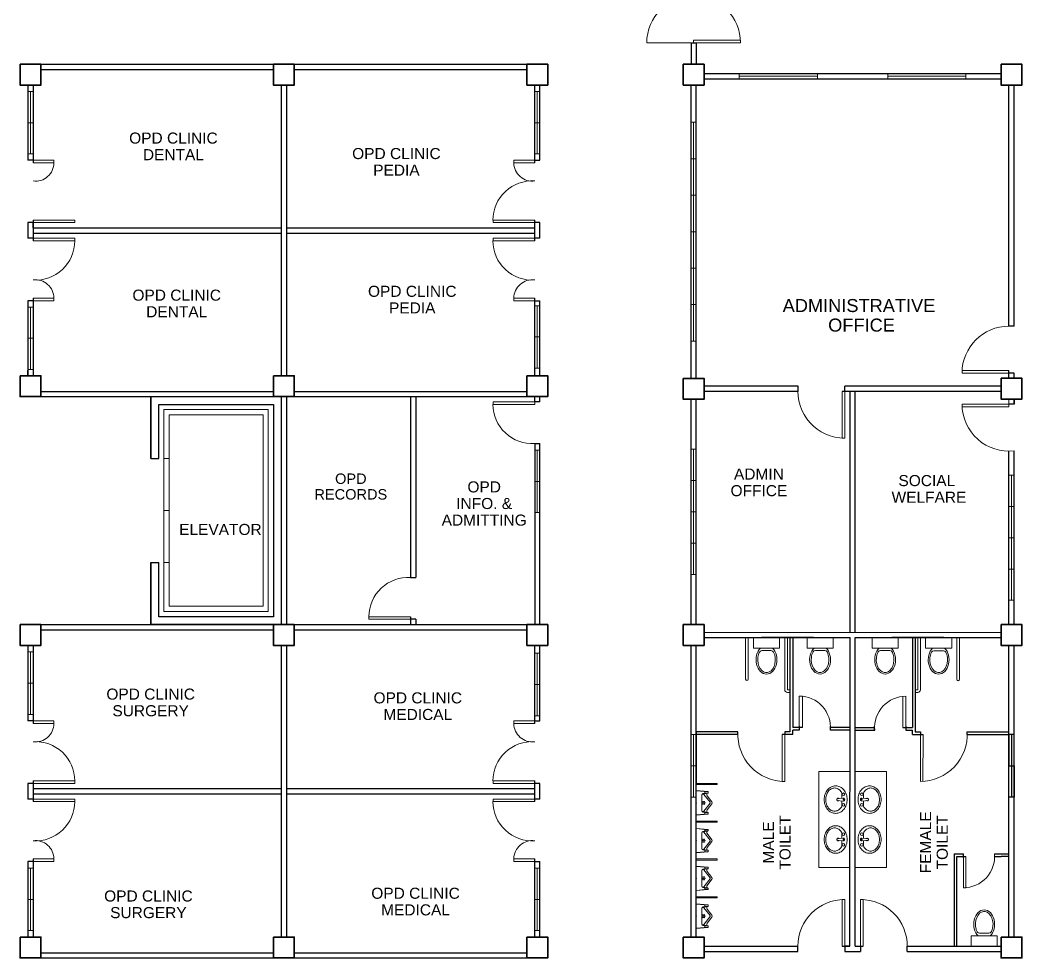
# Model space of a CAD drawing. Header units: millimetres. Extents: x -116 to 421, y 1 to 342.
# Drawn here: x 137.75 to 156.97, y 124.5 to 142.51 of the extents above; entities that cross this region are included whole.
import ezdxf

# ---------------------------------------------------------------- set-up
doc = ezdxf.new("R2010")
doc.units = ezdxf.units.MM
doc.header["$MEASUREMENT"] = 0
doc.layers.add('label', color=7, linetype='Continuous')
doc.styles.add('SWISSLT175', font='swissl.ttf', dxfattribs={"height": 0.175})

msp = doc.modelspace()

# ---------------------------------------------------------------- linework, layer by layer
at = {"color": 8, "lineweight": 13}
for p, q in [((150.674, 142.117), (151.574, 142.117)), ((150.674, 142.067), (150.674, 142.117)), ((151.574, 142.117), (151.574, 142.067)), ((150.674, 142.067), (149.774, 142.067)), ((151.574, 142.067), (150.674, 142.067)), ((155.824, 135.729), (155.824, 135.779)), ((155.824, 135.779), (156.724, 135.779)), ((156.724, 135.729), (155.824, 135.729)), ((153.525, 134.478), (153.525, 135.378)), ((153.575, 135.378), (153.575, 134.478)), ((156.724, 135.079), (156.724, 135.229)), ((156.724, 135.129), (155.824, 135.129)), ((155.824, 135.129), (155.824, 135.079)), ((155.824, 135.079), (156.724, 135.079)), ((156.724, 135.129), (156.724, 135.079)), ((153.575, 134.478), (153.525, 134.478)), ((152.7, 128.928), (152.7, 129.528)), ((152.76, 129.528), (152.76, 128.928)), ((154.688, 129.527), (154.687, 128.927)), ((154.747, 128.927), (154.748, 129.527)), ((152.372, 127.892), (152.372, 128.792)), ((152.422, 128.792), (152.422, 127.892)), ((152.422, 127.892), (152.372, 127.892)), ((155.849, 126.45), (155.849, 125.85)), ((155.899, 125.85), (155.899, 126.45)), ((155.849, 125.85), (155.899, 125.85)), ((153.574, 125.626), (153.524, 125.626)), ((153.524, 125.626), (153.524, 124.726)), ((153.574, 124.726), (153.574, 125.626)), ((153.924, 125.626), (153.874, 125.626)), ((153.874, 125.626), (153.874, 124.726)), ((153.924, 124.726), (153.924, 125.626))]:
    msp.add_line(p, q, dxfattribs=at)
at = {"color": 8, "lineweight": 25}
for p, q in [((150.624, 142.067), (150.624, 141.655)), ((150.624, 142.067), (150.724, 142.067)), ((150.724, 142.067), (150.724, 141.655)), ((138.149, 141.655), (142.611, 141.655)), ((138.149, 141.555), (142.611, 141.555)), ((143.011, 141.655), (147.474, 141.655)), ((143.011, 141.555), (147.474, 141.555)), ((150.874, 141.478), (156.574, 141.478)), ((150.874, 141.378), (156.574, 141.378)), ((153.724, 141.478), (156.574, 141.478)), ((137.899, 141.255), (137.899, 139.816)), ((137.999, 141.255), (137.999, 139.766)), ((142.761, 141.255), (142.761, 135.678)), ((142.861, 141.255), (142.861, 135.678)), ((147.624, 139.766), (147.624, 141.255)), ((147.724, 139.816), (147.724, 141.255)), ((150.624, 135.628), (150.624, 141.255)), ((150.724, 135.628), (150.724, 141.255)), ((156.724, 136.629), (156.724, 141.255)), ((156.824, 136.629), (156.824, 141.255)), ((137.999, 139.816), (137.899, 139.816)), ((147.624, 139.816), (147.724, 139.816)), ((137.899, 138.616), (137.899, 138.316)), ((137.999, 138.616), (137.899, 138.616)), ((137.999, 138.666), (137.999, 138.266)), ((137.999, 138.516), (137.999, 138.616)), ((147.624, 138.266), (147.624, 138.666)), ((147.724, 138.616), (147.624, 138.616)), ((147.724, 138.316), (147.724, 138.616)), ((137.999, 138.516), (142.761, 138.516)), ((142.861, 138.516), (147.624, 138.516)), ((137.999, 138.316), (137.899, 138.316)), ((137.999, 138.416), (142.761, 138.416)), ((137.999, 138.416), (137.999, 138.316)), ((142.861, 138.416), (147.624, 138.416)), ((147.724, 138.316), (147.624, 138.316)), ((137.899, 137.116), (137.899, 135.678)), ((137.999, 137.116), (137.899, 137.116)), ((137.999, 137.166), (137.999, 135.678)), ((147.624, 135.678), (147.624, 137.166)), ((147.624, 137.116), (147.724, 137.116)), ((147.724, 135.678), (147.724, 137.116)), ((156.824, 136.629), (156.724, 136.629)), ((137.899, 135.678), (137.899, 135.778)), ((156.724, 135.629), (156.724, 135.779)), ((156.824, 135.729), (156.724, 135.729)), ((156.824, 135.629), (156.824, 135.729)), ((138.149, 135.378), (142.611, 135.378)), ((143.011, 135.378), (147.474, 135.378)), ((152.68, 135.478), (150.874, 135.478)), ((152.675, 135.378), (150.874, 135.378)), ((152.675, 135.478), (152.675, 135.378)), ((156.574, 135.378), (153.525, 135.378)), ((156.574, 135.478), (153.575, 135.478)), ((153.575, 135.378), (153.575, 135.478)), ((153.675, 135.378), (153.575, 135.378)), ((153.675, 130.752), (153.675, 135.378)), ((153.775, 130.752), (153.775, 135.378)), ((138.149, 135.278), (147.474, 135.278)), ((140.261, 135.278), (140.261, 134.09)), ((142.761, 135.278), (142.761, 130.903)), ((142.861, 135.278), (142.861, 130.903)), ((143.011, 135.278), (147.474, 135.278)), ((145.242, 135.278), (145.242, 131.803)), ((145.342, 135.278), (145.342, 131.803)), ((147.624, 135.178), (147.624, 135.278)), ((147.724, 135.178), (147.624, 135.178)), ((147.724, 135.178), (147.724, 135.278)), ((150.624, 130.903), (150.624, 135.228)), ((150.724, 130.903), (150.724, 135.228)), ((156.824, 135.129), (156.824, 135.229)), ((156.824, 135.229), (156.824, 135.129)), ((156.824, 135.129), (156.724, 135.129)), ((147.624, 134.378), (147.624, 130.903)), ((147.624, 134.378), (147.724, 134.378)), ((147.724, 130.903), (147.724, 134.378)), ((156.724, 130.902), (156.724, 134.229)), ((156.824, 130.902), (156.824, 134.234)), ((140.261, 134.09), (140.411, 134.09)), ((140.261, 132.09), (140.261, 130.903)), ((140.261, 132.09), (140.411, 132.09)), ((145.242, 131.803), (145.342, 131.803)), ((145.242, 131.053), (145.242, 130.903)), ((145.342, 131.003), (145.242, 131.003)), ((145.342, 131.003), (145.342, 130.903)), ((138.149, 130.903), (147.474, 130.903)), ((138.149, 130.803), (142.611, 130.803)), ((143.011, 130.803), (147.474, 130.803)), ((150.874, 130.753), (156.574, 130.752)), ((150.874, 130.653), (153.675, 130.652)), ((152.522, 130.642), (152.522, 128.928)), ((152.522, 130.642), (152.522, 128.842)), ((152.575, 130.653), (152.575, 128.928)), ((153.674, 124.726), (153.675, 130.652)), ((153.774, 124.726), (153.775, 130.652)), ((153.775, 130.652), (156.574, 130.652)), ((155.474, 130.652), (154.474, 130.652)), ((154.873, 130.652), (154.872, 128.927)), ((154.925, 130.642), (154.925, 128.927)), ((154.925, 130.642), (154.925, 128.842)), ((137.899, 130.503), (137.899, 129.053)), ((137.999, 130.503), (137.999, 129.003)), ((142.761, 130.503), (142.761, 124.903)), ((142.861, 130.503), (142.861, 124.903)), ((147.624, 129.003), (147.624, 130.503)), ((147.724, 129.053), (147.724, 130.503)), ((150.624, 124.903), (150.624, 130.503)), ((150.724, 129.003), (150.724, 130.503)), ((156.724, 124.903), (156.724, 130.502)), ((156.824, 124.903), (156.824, 130.502)), ((137.999, 129.053), (137.899, 129.053)), ((147.624, 129.053), (147.724, 129.053)), ((150.724, 124.903), (150.724, 129.003)), ((151.524, 128.842), (150.724, 128.842)), ((151.522, 128.792), (151.522, 128.842)), ((152.522, 128.842), (152.422, 128.842)), ((152.522, 128.842), (152.422, 128.842)), ((152.422, 128.842), (152.422, 128.792)), ((152.522, 128.928), (152.522, 128.876)), ((152.7, 128.928), (152.575, 128.928)), ((152.7, 128.876), (152.575, 128.876)), ((152.575, 128.792), (152.575, 128.876)), ((152.76, 128.928), (152.6, 128.928)), ((152.7, 128.953), (152.7, 128.876)), ((153.675, 128.876), (153.297, 128.876)), ((153.3, 128.876), (153.3, 128.953)), ((153.675, 128.928), (153.3, 128.928)), ((153.772, 128.928), (154.147, 128.928)), ((153.772, 128.876), (154.149, 128.876)), ((154.147, 128.876), (154.147, 128.953)), ((154.687, 128.927), (154.847, 128.927)), ((154.747, 128.952), (154.747, 128.876)), ((154.747, 128.927), (154.872, 128.927)), ((154.747, 128.876), (154.872, 128.876)), ((154.872, 128.792), (154.872, 128.876)), ((154.925, 128.927), (154.925, 128.876)), ((154.925, 128.842), (155.025, 128.842)), ((154.925, 128.842), (155.025, 128.842)), ((155.025, 128.842), (155.025, 128.792)), ((155.923, 128.841), (156.723, 128.841)), ((155.925, 128.791), (155.925, 128.841)), ((151.522, 128.792), (150.724, 128.792)), ((152.575, 128.792), (152.372, 128.792)), ((154.872, 128.792), (155.075, 128.792)), ((155.925, 128.791), (156.723, 128.791)), ((137.899, 127.853), (137.899, 127.553)), ((137.999, 127.853), (137.899, 127.853)), ((137.999, 127.903), (137.999, 127.503)), ((147.624, 127.503), (147.624, 127.903)), ((147.724, 127.853), (147.624, 127.853)), ((147.724, 127.553), (147.724, 127.853)), ((137.999, 127.753), (142.761, 127.753)), ((142.861, 127.753), (147.624, 127.753)), ((137.999, 127.553), (137.899, 127.553)), ((137.999, 127.653), (142.761, 127.653)), ((142.861, 127.653), (147.624, 127.653)), ((147.724, 127.553), (147.624, 127.553)), ((137.899, 126.353), (137.899, 124.903)), ((137.999, 126.353), (137.899, 126.353)), ((137.999, 126.403), (137.999, 124.903)), ((147.624, 124.903), (147.624, 126.403)), ((147.624, 126.353), (147.724, 126.353)), ((147.724, 124.903), (147.724, 126.353)), ((155.674, 126.5), (155.749, 126.5)), ((155.674, 126.5), (155.674, 124.726)), ((155.724, 124.725), (155.724, 126.45)), ((155.724, 126.45), (155.899, 126.45)), ((155.749, 126.5), (155.849, 126.5)), ((155.849, 126.425), (155.849, 126.5)), ((156.447, 126.5), (156.574, 126.5)), ((156.449, 126.45), (156.574, 126.45)), ((156.574, 126.5), (156.724, 126.5)), ((156.724, 126.45), (156.574, 126.45)), ((138.149, 124.603), (142.611, 124.603)), ((143.011, 124.603), (147.474, 124.603)), ((150.874, 124.726), (152.674, 124.726)), ((150.874, 124.626), (152.674, 124.626)), ((152.674, 124.626), (152.674, 124.726)), ((153.674, 124.726), (153.574, 124.726)), ((153.574, 124.726), (153.574, 124.626)), ((153.574, 124.626), (153.874, 124.626)), ((153.774, 124.726), (153.874, 124.726)), ((153.874, 124.726), (153.874, 124.626)), ((154.774, 124.726), (156.574, 124.726)), ((154.774, 124.626), (154.774, 124.726)), ((154.774, 124.626), (156.574, 124.626)), ((138.149, 124.503), (142.611, 124.503)), ((143.011, 124.503), (147.474, 124.503))]:
    msp.add_line(p, q, dxfattribs=at)
at = {"color": 8, "lineweight": 9}
for p, q in [((152.299, 141.478), (151.549, 141.478)), ((151.549, 141.478), (151.549, 141.378)), ((151.549, 141.428), (153.049, 141.428)), ((151.549, 141.378), (153.049, 141.378)), ((153.049, 141.378), (153.049, 141.478)), ((154.399, 141.378), (154.399, 141.478)), ((154.399, 141.428), (155.899, 141.428)), ((155.899, 141.378), (154.399, 141.378)), ((155.149, 141.478), (155.899, 141.478)), ((155.899, 141.478), (155.899, 141.378)), ((150.624, 139.842), (150.624, 140.542)), ((150.624, 140.542), (150.724, 140.542)), ((150.674, 140.542), (150.674, 139.142)), ((150.724, 140.542), (150.724, 139.142)), ((150.624, 139.842), (150.724, 139.842)), ((150.624, 138.442), (150.624, 139.142)), ((150.624, 139.142), (150.724, 139.142)), ((150.724, 139.142), (150.624, 139.142)), ((150.674, 139.142), (150.674, 137.742)), ((150.724, 139.142), (150.724, 137.742)), ((150.624, 138.442), (150.724, 138.442)), ((150.724, 137.742), (150.624, 137.742)), ((150.624, 137.042), (150.624, 137.742)), ((150.624, 137.742), (150.724, 137.742)), ((150.724, 137.742), (150.624, 137.742)), ((150.674, 137.742), (150.674, 136.342)), ((150.724, 137.742), (150.724, 136.342)), ((150.624, 137.042), (150.724, 137.042)), ((150.724, 136.342), (150.624, 136.342)), ((150.624, 134.266), (150.724, 134.266)), ((150.674, 134.266), (150.674, 131.866)), ((140.511, 134.09), (140.611, 134.09)), ((140.511, 134.09), (140.511, 132.09)), ((140.611, 134.09), (140.611, 132.09)), ((150.624, 133.666), (150.724, 133.666)), ((156.724, 133.768), (156.824, 133.768)), ((156.774, 133.768), (156.774, 131.368)), ((140.611, 133.09), (140.511, 133.09)), ((150.624, 133.066), (150.724, 133.066)), ((156.724, 133.168), (156.824, 133.168)), ((150.624, 132.466), (150.724, 132.466)), ((156.724, 132.568), (156.824, 132.568)), ((140.511, 132.09), (140.611, 132.09)), ((156.724, 131.968), (156.824, 131.968)), ((150.624, 131.866), (150.724, 131.866)), ((156.724, 131.368), (156.824, 131.368)), ((151.672, 130.651), (151.672, 129.951)), ((151.722, 129.851), (151.722, 130.651)), ((151.822, 130.651), (152.322, 130.651)), ((151.822, 130.451), (151.822, 130.651)), ((152.322, 130.651), (152.322, 130.451)), ((152.422, 129.651), (152.422, 130.651)), ((152.472, 130.651), (152.472, 129.951)), ((152.85, 130.652), (153.35, 130.652)), ((152.85, 130.452), (152.85, 130.652)), ((153.35, 130.652), (153.35, 130.452)), ((154.598, 130.652), (154.098, 130.652)), ((154.098, 130.652), (154.098, 130.452)), ((154.598, 130.452), (154.598, 130.652)), ((154.975, 130.65), (154.975, 129.95)), ((155.025, 129.65), (155.025, 130.65)), ((155.625, 130.65), (155.125, 130.65)), ((155.125, 130.65), (155.125, 130.45)), ((155.625, 130.45), (155.625, 130.65)), ((155.725, 129.85), (155.725, 130.65)), ((155.775, 130.65), (155.775, 129.95)), ((152.322, 130.451), (151.822, 130.451)), ((152.163, 130.401), (151.982, 130.401)), ((153.35, 130.452), (152.85, 130.452)), ((153.19, 130.402), (153.009, 130.402)), ((154.098, 130.452), (154.598, 130.452)), ((154.257, 130.402), (154.438, 130.402)), ((155.125, 130.45), (155.625, 130.45)), ((155.285, 130.4), (155.466, 130.4)), ((151.672, 129.951), (151.672, 129.851)), ((152.472, 129.951), (152.472, 129.651)), ((154.975, 129.95), (154.975, 129.65)), ((155.775, 129.95), (155.775, 129.85)), ((152.472, 129.651), (152.522, 129.651)), ((152.522, 129.601), (152.472, 129.601)), ((154.975, 129.65), (154.925, 129.65)), ((154.925, 129.6), (154.975, 129.6)), ((150.724, 128.792), (150.624, 128.792)), ((150.624, 128.792), (150.624, 128.192)), ((150.674, 128.792), (150.674, 127.592)), ((150.624, 128.192), (150.724, 128.192)), ((150.724, 128.192), (150.724, 127.592)), ((150.724, 127.707), (150.724, 127.712)), ((150.724, 127.253), (150.724, 127.707)), ((150.727, 127.715), (150.949, 127.695)), ((150.727, 127.71), (150.884, 127.695)), ((150.85, 127.658), (150.885, 127.664)), ((150.852, 127.649), (150.941, 127.664)), ((150.885, 127.695), (150.949, 127.695)), ((150.949, 127.665), (150.886, 127.665)), ((150.889, 127.69), (150.889, 127.669)), ((150.941, 127.664), (150.949, 127.665)), ((150.954, 127.69), (150.954, 127.67)), ((150.724, 127.592), (150.624, 127.592)), ((150.724, 127.566), (150.724, 127.636)), ((150.834, 127.322), (150.834, 127.638)), ((150.852, 127.649), (150.835, 127.647)), ((150.991, 127.49), (150.871, 127.642)), ((150.991, 127.471), (150.871, 127.318)), ((150.924, 127.644), (150.924, 127.639)), ((150.933, 127.614), (151.023, 127.498)), ((150.933, 127.346), (151.023, 127.462)), ((153.422, 127.557), (153.544, 127.57)), ((153.422, 127.528), (153.544, 127.515)), ((154.026, 127.557), (153.904, 127.57)), ((154.026, 127.528), (153.904, 127.515)), ((150.852, 127.311), (150.835, 127.314)), ((150.85, 127.302), (150.885, 127.296)), ((150.852, 127.311), (150.941, 127.296)), ((150.949, 127.295), (150.886, 127.295)), ((150.889, 127.27), (150.889, 127.291)), ((150.924, 127.316), (150.924, 127.321)), ((150.941, 127.296), (150.949, 127.295)), ((150.954, 127.27), (150.954, 127.29)), ((150.724, 127.253), (150.724, 127.248)), ((150.727, 127.25), (150.884, 127.265)), ((150.727, 127.245), (150.949, 127.265)), ((150.885, 127.265), (150.949, 127.265)), ((150.724, 126.982), (150.724, 126.987)), ((150.724, 126.982), (150.724, 126.528)), ((150.727, 126.99), (150.949, 126.97)), ((150.727, 126.985), (150.884, 126.97)), ((150.834, 126.913), (150.834, 126.597)), ((150.852, 126.924), (150.835, 126.922)), ((150.85, 126.933), (150.885, 126.939)), ((150.852, 126.924), (150.941, 126.939)), ((150.991, 126.765), (150.871, 126.917)), ((150.885, 126.97), (150.949, 126.97)), ((150.949, 126.94), (150.886, 126.94)), ((150.889, 126.965), (150.889, 126.944)), ((150.924, 126.919), (150.924, 126.914)), ((150.933, 126.889), (151.023, 126.773)), ((150.941, 126.939), (150.949, 126.94)), ((150.954, 126.965), (150.954, 126.945)), ((150.991, 126.746), (150.871, 126.593)), ((150.933, 126.621), (151.023, 126.737)), ((153.422, 126.791), (153.544, 126.805)), ((153.422, 126.762), (153.544, 126.749)), ((154.026, 126.791), (153.904, 126.805)), ((154.026, 126.762), (153.904, 126.749)), ((150.724, 126.669), (150.724, 126.599)), ((150.724, 126.528), (150.724, 126.523)), ((150.727, 126.525), (150.884, 126.54)), ((150.727, 126.52), (150.949, 126.54)), ((150.852, 126.586), (150.835, 126.589)), ((150.85, 126.577), (150.885, 126.571)), ((150.852, 126.586), (150.941, 126.571)), ((150.885, 126.54), (150.949, 126.54)), ((150.949, 126.57), (150.886, 126.57)), ((150.889, 126.545), (150.889, 126.566)), ((150.924, 126.591), (150.924, 126.596)), ((150.941, 126.571), (150.949, 126.57)), ((150.954, 126.545), (150.954, 126.565)), ((150.724, 126.257), (150.724, 126.262)), ((150.724, 126.257), (150.724, 125.803)), ((150.727, 126.265), (150.949, 126.245)), ((150.727, 126.26), (150.884, 126.245)), ((150.834, 126.188), (150.834, 125.872)), ((150.852, 126.199), (150.835, 126.197)), ((150.85, 126.208), (150.885, 126.214)), ((150.852, 126.199), (150.941, 126.214)), ((150.991, 126.04), (150.871, 126.192)), ((150.885, 126.245), (150.949, 126.245)), ((150.949, 126.215), (150.886, 126.215)), ((150.889, 126.24), (150.889, 126.219)), ((150.924, 126.194), (150.924, 126.189)), ((150.933, 126.164), (151.023, 126.048)), ((150.941, 126.214), (150.949, 126.215)), ((150.954, 126.24), (150.954, 126.22)), ((150.724, 125.944), (150.724, 125.874)), ((150.991, 126.021), (150.871, 125.868)), ((150.933, 125.896), (151.023, 126.012)), ((150.724, 125.803), (150.724, 125.798)), ((150.727, 125.8), (150.884, 125.815)), ((150.727, 125.795), (150.949, 125.815)), ((150.852, 125.861), (150.835, 125.864)), ((150.85, 125.852), (150.885, 125.846)), ((150.852, 125.861), (150.941, 125.846)), ((150.885, 125.815), (150.949, 125.815)), ((150.949, 125.845), (150.886, 125.845)), ((150.889, 125.82), (150.889, 125.841)), ((150.924, 125.866), (150.924, 125.871)), ((150.941, 125.846), (150.949, 125.845)), ((150.954, 125.82), (150.954, 125.84)), ((150.727, 125.54), (150.949, 125.52)), ((150.724, 125.532), (150.724, 125.537)), ((150.724, 125.532), (150.724, 125.078)), ((150.727, 125.535), (150.884, 125.52)), ((150.834, 125.463), (150.834, 125.147)), ((150.852, 125.474), (150.835, 125.472)), ((150.85, 125.483), (150.885, 125.489)), ((150.852, 125.474), (150.941, 125.489)), ((150.991, 125.315), (150.871, 125.467)), ((150.885, 125.52), (150.949, 125.52)), ((150.949, 125.49), (150.886, 125.49)), ((150.889, 125.515), (150.889, 125.494)), ((150.924, 125.469), (150.924, 125.464)), ((150.933, 125.439), (151.023, 125.323)), ((150.941, 125.489), (150.949, 125.49)), ((150.954, 125.515), (150.954, 125.495)), ((150.724, 125.219), (150.724, 125.149)), ((150.991, 125.296), (150.871, 125.143)), ((150.933, 125.171), (151.023, 125.287)), ((150.724, 125.078), (150.724, 125.073)), ((150.727, 125.075), (150.884, 125.09)), ((150.727, 125.07), (150.949, 125.09)), ((150.852, 125.136), (150.835, 125.139)), ((150.85, 125.127), (150.885, 125.121)), ((150.852, 125.136), (150.941, 125.121)), ((150.885, 125.09), (150.949, 125.09)), ((150.949, 125.12), (150.886, 125.12)), ((150.889, 125.095), (150.889, 125.116)), ((150.924, 125.141), (150.924, 125.146)), ((150.941, 125.121), (150.949, 125.12)), ((150.954, 125.095), (150.954, 125.115)), ((156.158, 124.976), (156.339, 124.976)), ((155.999, 124.726), (155.999, 124.926)), ((155.999, 124.926), (156.499, 124.926)), ((156.499, 124.926), (156.499, 124.726)), ((156.499, 124.726), (155.999, 124.726))]:
    msp.add_line(p, q, dxfattribs=at)
at = {"color": 8, "linetype": 'ByBlock', "lineweight": 9}
for p, q in [((137.999, 141.135), (137.899, 141.135)), ((137.899, 141.135), (137.899, 139.935)), ((137.949, 141.135), (137.949, 139.935)), ((137.999, 140.535), (137.999, 141.135)), ((147.724, 141.135), (147.624, 141.135)), ((147.624, 141.135), (147.624, 139.935)), ((147.674, 141.135), (147.674, 139.935)), ((147.724, 140.535), (147.724, 141.135)), ((137.899, 140.535), (137.999, 140.535)), ((147.624, 140.535), (147.724, 140.535)), ((137.899, 139.935), (137.999, 139.935)), ((147.624, 139.935), (147.724, 139.935)), ((137.999, 136.997), (137.899, 136.997)), ((137.899, 136.997), (137.899, 135.797)), ((137.949, 136.997), (137.949, 135.797)), ((137.999, 136.397), (137.999, 136.997)), ((147.724, 137.022), (147.624, 137.022)), ((147.624, 137.022), (147.624, 135.822)), ((147.674, 137.022), (147.674, 135.822)), ((147.724, 136.422), (147.724, 137.022)), ((137.899, 136.397), (137.999, 136.397)), ((147.624, 136.422), (147.724, 136.422)), ((137.899, 135.797), (137.999, 135.797)), ((147.624, 135.822), (147.724, 135.822)), ((147.724, 134.251), (147.624, 134.251)), ((147.624, 134.251), (147.624, 133.051)), ((147.674, 134.251), (147.674, 133.051)), ((147.724, 133.651), (147.724, 134.251)), ((147.624, 133.651), (147.724, 133.651)), ((147.624, 133.051), (147.724, 133.051)), ((137.999, 130.378), (137.899, 130.378)), ((137.899, 130.378), (137.899, 129.178)), ((137.949, 130.378), (137.949, 129.178)), ((137.999, 129.778), (137.999, 130.378)), ((147.724, 130.353), (147.624, 130.353)), ((147.624, 130.353), (147.624, 129.153)), ((147.674, 130.353), (147.674, 129.153)), ((147.724, 129.753), (147.724, 130.353)), ((137.899, 129.778), (137.999, 129.778)), ((147.624, 129.753), (147.724, 129.753)), ((137.899, 129.178), (137.999, 129.178)), ((147.624, 129.153), (147.724, 129.153)), ((137.999, 126.228), (137.899, 126.228)), ((137.899, 126.228), (137.899, 125.028)), ((137.949, 126.228), (137.949, 125.028)), ((137.999, 125.628), (137.999, 126.228)), ((147.724, 126.228), (147.624, 126.228)), ((147.624, 126.228), (147.624, 125.028)), ((147.674, 126.228), (147.674, 125.028)), ((147.724, 125.628), (147.724, 126.228)), ((137.899, 125.628), (137.999, 125.628)), ((147.624, 125.628), (147.724, 125.628)), ((137.899, 125.028), (137.999, 125.028)), ((147.624, 125.028), (147.724, 125.028))]:
    msp.add_line(p, q, dxfattribs=at)
at = {"color": 8, "lineweight": 9, "ltscale": 0.4}
for p, q in [((142.761, 139.736), (142.761, 140.226)), ((142.861, 139.736), (142.861, 140.226)), ((142.761, 136.829), (142.761, 137.319)), ((142.861, 136.829), (142.861, 137.319)), ((142.761, 128.851), (142.761, 129.341)), ((142.861, 128.851), (142.861, 129.341)), ((142.761, 126.035), (142.761, 126.525)), ((142.861, 126.035), (142.861, 126.525))]:
    msp.add_line(p, q, dxfattribs=at)
at = {"color": 8, "lineweight": -2}
for p, q in [((156.824, 135.629), (156.824, 135.729)), ((152.68, 135.478), (152.675, 135.478)), ((152.974, 130.652), (151.974, 130.652)), ((150.724, 128.853), (150.724, 127.853)), ((156.824, 128.792), (156.724, 128.792)), ((156.724, 128.792), (156.724, 128.192)), ((156.774, 128.792), (156.774, 127.592)), ((156.724, 128.192), (156.824, 128.192)), ((156.824, 128.192), (156.824, 127.592)), ((156.824, 127.592), (156.724, 127.592)), ((153.524, 124.726), (153.674, 124.726)), ((153.774, 124.726), (153.924, 124.726))]:
    msp.add_line(p, q, dxfattribs=at)
at = {"color": 8, "lineweight": 20}
for p, q in [((155.025, 128.792), (155.024, 127.892)), ((155.074, 127.892), (155.075, 128.792))]:
    msp.add_line(p, q, dxfattribs=at)
at = {"color": 8, "lineweight": 35}
for points in [[(137.749, 141.655), (138.149, 141.655), (138.149, 141.255), (137.749, 141.255)], [(142.611, 141.655), (143.011, 141.655), (143.011, 141.255), (142.611, 141.255)], [(147.474, 141.655), (147.874, 141.655), (147.874, 141.255), (147.474, 141.255)], [(150.474, 141.655), (150.874, 141.655), (150.874, 141.255), (150.474, 141.255)], [(156.574, 141.655), (156.974, 141.655), (156.974, 141.255), (156.574, 141.255)], [(137.749, 135.678), (138.149, 135.678), (138.149, 135.278), (137.749, 135.278)], [(142.611, 135.678), (143.011, 135.678), (143.011, 135.278), (142.611, 135.278)], [(147.474, 135.678), (147.874, 135.678), (147.874, 135.278), (147.474, 135.278)], [(150.474, 135.628), (150.874, 135.628), (150.874, 135.228), (150.474, 135.228)], [(156.574, 135.63), (156.974, 135.63), (156.974, 135.23), (156.574, 135.23)], [(137.749, 130.903), (138.149, 130.903), (138.149, 130.503), (137.749, 130.503)], [(142.611, 130.903), (143.011, 130.903), (143.011, 130.503), (142.611, 130.503)], [(147.474, 130.903), (147.874, 130.903), (147.874, 130.503), (147.474, 130.503)], [(150.474, 130.903), (150.874, 130.903), (150.874, 130.503), (150.474, 130.503)], [(156.574, 130.903), (156.974, 130.903), (156.974, 130.503), (156.574, 130.503)], [(137.749, 124.903), (138.149, 124.903), (138.149, 124.503), (137.749, 124.503)], [(142.611, 124.903), (143.011, 124.903), (143.011, 124.503), (142.611, 124.503)], [(147.474, 124.903), (147.874, 124.903), (147.874, 124.503), (147.474, 124.503)], [(150.474, 124.903), (150.874, 124.903), (150.874, 124.503), (150.474, 124.503)], [(156.574, 124.903), (156.974, 124.903), (156.974, 124.503), (156.574, 124.503)]]:
    msp.add_lwpolyline(points, close=True, dxfattribs=at)
at = {"color": 8, "lineweight": 9}
for points in [[(151.549, 141.478), (153.049, 141.478), (153.049, 141.378), (151.549, 141.378)], [(154.399, 141.478), (155.899, 141.478), (155.899, 141.378), (154.399, 141.378)], [(137.899, 141.135), (137.999, 141.135), (137.999, 139.935), (137.899, 139.935)], [(147.624, 141.135), (147.724, 141.135), (147.724, 139.935), (147.624, 139.935)], [(150.624, 140.542), (150.724, 140.542), (150.724, 136.342), (150.624, 136.342)], [(137.899, 136.997), (137.999, 136.997), (137.999, 135.797), (137.899, 135.797)], [(147.624, 137.022), (147.724, 137.022), (147.724, 135.822), (147.624, 135.822)], [(147.624, 134.251), (147.724, 134.251), (147.724, 133.051), (147.624, 133.051)], [(150.624, 134.266), (150.724, 134.266), (150.724, 131.866), (150.624, 131.866)], [(156.724, 133.768), (156.824, 133.768), (156.824, 131.368), (156.724, 131.368)], [(137.899, 130.378), (137.999, 130.378), (137.999, 129.178), (137.899, 129.178)], [(147.624, 130.353), (147.724, 130.353), (147.724, 129.153), (147.624, 129.153)], [(150.724, 127.592), (150.624, 127.592), (150.624, 128.792), (150.724, 128.792)], [(156.723, 128.791), (156.824, 128.791), (156.824, 127.592), (156.723, 127.592)], [(151.124, 127.853), (151.124, 127.833), (150.724, 127.833), (150.724, 127.853)], [(151.124, 127.128), (151.124, 127.108), (150.724, 127.108), (150.724, 127.128)], [(151.124, 126.403), (151.124, 126.383), (150.724, 126.383), (150.724, 126.403)], [(137.899, 126.228), (137.999, 126.228), (137.999, 125.028), (137.899, 125.028)], [(147.624, 126.228), (147.724, 126.228), (147.724, 125.028), (147.624, 125.028)], [(151.124, 125.678), (151.124, 125.658), (150.724, 125.658), (150.724, 125.678)]]:
    msp.add_lwpolyline(points, close=True, dxfattribs=at)
at = {"color": 8, "lineweight": 13, "ltscale": 0.03}
for points in [[(137.999, 139.816), (137.999, 139.766), (138.399, 139.766), (138.399, 139.816)], [(147.624, 139.816), (147.624, 139.766), (147.224, 139.766), (147.224, 139.816)], [(137.999, 138.666), (137.999, 138.616), (138.799, 138.616), (138.799, 138.666)], [(147.624, 138.666), (147.624, 138.616), (146.824, 138.616), (146.824, 138.666)], [(137.999, 138.266), (137.999, 138.316), (138.799, 138.316), (138.799, 138.266)], [(147.624, 138.266), (147.624, 138.316), (146.824, 138.316), (146.824, 138.266)], [(137.999, 137.116), (137.999, 137.166), (138.399, 137.166), (138.399, 137.116)], [(147.624, 137.116), (147.624, 137.166), (147.224, 137.166), (147.224, 137.116)], [(147.624, 135.178), (147.624, 135.128), (146.824, 135.128), (146.824, 135.178)], [(145.242, 131.003), (145.242, 131.053), (144.442, 131.053), (144.442, 131.003)], [(137.999, 129.053), (137.999, 129.003), (138.399, 129.003), (138.399, 129.053)], [(147.624, 129.053), (147.624, 129.003), (147.224, 129.003), (147.224, 129.053)], [(137.999, 127.903), (137.999, 127.853), (138.799, 127.853), (138.799, 127.903)], [(147.624, 127.903), (147.624, 127.853), (146.824, 127.853), (146.824, 127.903)], [(137.999, 127.503), (137.999, 127.553), (138.799, 127.553), (138.799, 127.503)], [(147.624, 127.503), (147.624, 127.553), (146.824, 127.553), (146.824, 127.503)], [(137.999, 126.353), (137.999, 126.403), (138.399, 126.403), (138.399, 126.353)], [(147.624, 126.353), (147.624, 126.403), (147.224, 126.403), (147.224, 126.353)]]:
    msp.add_lwpolyline(points, close=True, dxfattribs=at)
at = {"color": 8, "lineweight": 25}
for points in [[(140.261, 134.09), (140.261, 135.278), (142.761, 135.278), (142.761, 130.903), (140.261, 130.903), (140.261, 132.09)], [(140.411, 134.09), (140.411, 135.128), (142.611, 135.128), (142.611, 131.053), (140.411, 131.053), (140.411, 132.09)]]:
    msp.add_lwpolyline(points, dxfattribs=at)
at = {"color": 8, "lineweight": 9}
for points in [[(140.511, 134.09), (140.511, 135.028), (142.511, 135.028), (142.511, 131.153), (140.511, 131.153), (140.511, 132.09)], [(140.611, 134.09), (140.611, 134.928), (142.411, 134.928), (142.411, 131.253), (140.611, 131.253), (140.611, 132.09)]]:
    msp.add_lwpolyline(points, dxfattribs=at)
at = {"color": 8, "lineweight": 9, "ltscale": 0.4}
for points in [[(153.674, 128.08), (153.674, 126.24), (153.074, 126.24), (153.074, 128.08)], [(153.774, 128.08), (153.774, 126.24), (154.374, 126.24), (154.374, 128.08)]]:
    msp.add_lwpolyline(points, close=True, dxfattribs=at)
at = {"color": 8, "lineweight": 9}
for points in [[(153.399, 127.808, 0.11576), (153.317, 127.788, 0.104047), (153.243, 127.73, 0.090875), (153.195, 127.646, 0.083344), (153.178, 127.543, 0.083344), (153.195, 127.439, 0.090875), (153.243, 127.355, 0.104047), (153.317, 127.297, 0.11576), (153.399, 127.278, 0.11576), (153.482, 127.297, 0.104047), (153.555, 127.355, 0.090875), (153.603, 127.439, 0.083344), (153.62, 127.543, 0.083344), (153.603, 127.646, 0.090875), (153.555, 127.73, 0.104047), (153.482, 127.788, 0.11576)], [(154.049, 127.808, -0.11576), (154.132, 127.788, -0.104047), (154.206, 127.73, -0.090875), (154.253, 127.646, -0.083344), (154.27, 127.543, -0.083344), (154.253, 127.439, -0.090875), (154.206, 127.355, -0.104047), (154.132, 127.297, -0.11576), (154.049, 127.278, -0.11576), (153.967, 127.297, -0.104047), (153.893, 127.355, -0.090875), (153.846, 127.439, -0.083344), (153.828, 127.543, -0.083344), (153.846, 127.646, -0.090875), (153.893, 127.73, -0.104047), (153.967, 127.788, -0.11576)], [(153.399, 126.512, -0.11576), (153.317, 126.531, -0.104047), (153.243, 126.589, -0.090875), (153.195, 126.673, -0.083344), (153.178, 126.777, -0.083344), (153.195, 126.88, -0.090875), (153.243, 126.964, -0.104047), (153.317, 127.022, -0.11576), (153.399, 127.042, -0.11576), (153.482, 127.022, -0.104047), (153.555, 126.964, -0.090875), (153.603, 126.88, -0.083344), (153.62, 126.777, -0.083344), (153.603, 126.673, -0.090875), (153.555, 126.589, -0.104047), (153.482, 126.531, -0.11576)], [(154.049, 126.512, 0.11576), (154.132, 126.531, 0.104047), (154.206, 126.589, 0.090875), (154.253, 126.673, 0.083344), (154.27, 126.777, 0.083344), (154.253, 126.88, 0.090875), (154.206, 126.964, 0.104047), (154.132, 127.022, 0.11576), (154.049, 127.042, 0.11576), (153.967, 127.022, 0.104047), (153.893, 126.964, 0.090875), (153.846, 126.88, 0.083344), (153.828, 126.777, 0.083344), (153.846, 126.673, 0.090875), (153.893, 126.589, 0.104047), (153.967, 126.531, 0.11576)]]:
    msp.add_lwpolyline(points, format="xyb", close=True, dxfattribs=at)
for points in [[(153.378, 127.765, 0.124838), (153.315, 127.749, 0.105788), (153.258, 127.7, 0.086697), (153.222, 127.63, 0.076776), (153.208, 127.543, 0.076776), (153.222, 127.455, 0.086697), (153.258, 127.385, 0.105788), (153.315, 127.336, 0.124838), (153.378, 127.32, 0.124838), (153.441, 127.336, 0.105788), (153.498, 127.385, 0.040067), (153.518, 127.416), (153.518, 127.518, 0.040067)], [(153.518, 127.567), (153.518, 127.669, 0.040067), (153.498, 127.7, 0.105788), (153.441, 127.749, 0.124838), (153.378, 127.765, 0.124838)], [(154.07, 127.765, -0.124838), (154.133, 127.749, -0.105788), (154.191, 127.7, -0.086697), (154.227, 127.63, -0.076776), (154.24, 127.543, -0.076776), (154.227, 127.455, -0.086697), (154.191, 127.385, -0.105788), (154.133, 127.336, -0.124838), (154.07, 127.32, -0.124838), (154.008, 127.336, -0.105788), (153.95, 127.385, -0.040067), (153.93, 127.416), (153.93, 127.518, -0.040067)], [(153.93, 127.567), (153.93, 127.669, -0.040067), (153.95, 127.7, -0.105788), (154.008, 127.749, -0.124838), (154.07, 127.765, -0.124838)], [(153.378, 126.554, -0.124838), (153.315, 126.57, -0.105788), (153.258, 126.619, -0.086697), (153.222, 126.689, -0.076776), (153.208, 126.777, -0.076776), (153.222, 126.864, -0.086697), (153.258, 126.934, -0.105788), (153.315, 126.983, -0.124838), (153.378, 126.999, -0.124838), (153.441, 126.983, -0.105788), (153.498, 126.934, -0.040067), (153.518, 126.903), (153.518, 126.801, -0.040067)], [(154.07, 126.554, 0.124838), (154.133, 126.57, 0.105788), (154.191, 126.619, 0.086697), (154.227, 126.689, 0.076776), (154.24, 126.777, 0.076776), (154.227, 126.864, 0.086697), (154.191, 126.934, 0.105788), (154.133, 126.983, 0.124838), (154.07, 126.999, 0.124838), (154.008, 126.983, 0.105788), (153.95, 126.934, 0.040067), (153.93, 126.903), (153.93, 126.801, 0.040067)], [(153.518, 126.752), (153.518, 126.65, -0.040067), (153.498, 126.619, -0.105788), (153.441, 126.57, -0.124838), (153.378, 126.554, -0.124838)], [(153.93, 126.752), (153.93, 126.65, 0.040067), (153.95, 126.619, 0.105788), (154.008, 126.57, 0.124838), (154.07, 126.554, 0.124838)]]:
    msp.add_lwpolyline(points, format="xyb", dxfattribs=at)
for centre, radius in [((153.547, 127.644), 0.0255), ((153.901, 127.644), 0.0255), ((150.844, 127.48), 0.004), ((150.856, 127.505), 0.004), ((150.869, 127.48), 0.004), ((150.881, 127.505), 0.004), ((150.894, 127.48), 0.004), ((153.547, 127.441), 0.0255), ((153.554, 127.543), 0.0095), ((153.901, 127.441), 0.0255), ((153.895, 127.543), 0.0095), ((150.856, 127.455), 0.004), ((150.881, 127.455), 0.004), ((153.547, 126.878), 0.0255), ((153.901, 126.878), 0.0255), ((150.844, 126.755), 0.004), ((150.856, 126.78), 0.004), ((150.856, 126.73), 0.004), ((150.869, 126.755), 0.004), ((150.881, 126.78), 0.004), ((150.881, 126.73), 0.004), ((150.894, 126.755), 0.004), ((153.547, 126.675), 0.0255), ((153.554, 126.777), 0.0095), ((153.901, 126.675), 0.0255), ((153.895, 126.777), 0.0095), ((150.844, 126.03), 0.004), ((150.856, 126.055), 0.004), ((150.856, 126.005), 0.004), ((150.869, 126.03), 0.004), ((150.881, 126.055), 0.004), ((150.881, 126.005), 0.004), ((150.894, 126.03), 0.004), ((150.844, 125.305), 0.004), ((150.856, 125.33), 0.004), ((150.856, 125.28), 0.004), ((150.869, 125.305), 0.004), ((150.881, 125.33), 0.004), ((150.881, 125.28), 0.004), ((150.894, 125.305), 0.004)]:
    msp.add_circle(centre, radius, dxfattribs=at)
at = {"color": 8, "lineweight": 13}
for centre, radius, start, end in [((150.674, 142.067), 0.9, 0, 180), ((156.724, 135.729), 0.9, 90.0002, 180.0002), ((153.575, 135.378), 0.9, 173.6208, 270.0002), ((156.724, 135.129), 0.9, 180.0002, 276.3796), ((152.7, 128.928), 0.6, 355.0883, 90.0002), ((154.747, 128.927), 0.6, 89.9792, 184.8911), ((152.422, 128.792), 0.9, 176.8154, 270), ((155.849, 126.45), 0.6, 270.0002, 4.7804), ((153.574, 124.726), 0.9, 90.0002, 180.0002), ((153.874, 124.726), 0.9, 0.0002, 90.0002)]:
    msp.add_arc(centre, radius, start, end, dxfattribs=at)
at = {"color": 8, "lineweight": 13, "ltscale": 0.03}
for centre, radius, start, end in [((138.046, 139.766), 0.353, 262.3719, 0), ((147.577, 139.766), 0.353, 180, 277.6281), ((147.575, 138.666), 0.752, 86.3048, 180), ((138.047, 138.266), 0.752, 266.3048, 0), ((147.575, 138.266), 0.752, 180, 273.6952), ((138.046, 137.166), 0.353, 0, 97.6281), ((147.577, 137.166), 0.353, 82.3719, 180), ((147.575, 135.128), 0.752, 180, 273.6952), ((145.194, 131.053), 0.752, 86.3048, 180), ((138.046, 129.003), 0.353, 262.3719, 0), ((147.577, 129.003), 0.353, 180, 277.6281), ((138.047, 127.903), 0.752, 0, 93.6952), ((147.575, 127.903), 0.752, 86.3048, 180), ((138.047, 127.503), 0.752, 266.3048, 0), ((147.575, 127.503), 0.752, 180, 273.6952), ((138.046, 126.403), 0.353, 0, 97.6281), ((147.577, 126.403), 0.353, 82.3719, 180)]:
    msp.add_arc(centre, radius, start, end, dxfattribs=at)
at = {"color": 8, "lineweight": 9}
for centre, radius, start, end in [((151.982, 130.351), 0.05, 90, 151.9916), ((152.163, 130.351), 0.05, 28.1501, 90), ((153.009, 130.352), 0.05, 90.0002, 151.9918), ((153.19, 130.352), 0.05, 28.1502, 90.0002), ((154.257, 130.352), 0.05, 89.9792, 151.8291), ((154.438, 130.352), 0.05, 27.9875, 89.9792), ((155.285, 130.35), 0.05, 89.9793, 151.8293), ((155.466, 130.35), 0.05, 27.9877, 89.9793), ((151.697, 129.851), 0.025, 180, 0), ((155.75, 129.85), 0.025, 179.9793, 359.9793), ((152.472, 129.651), 0.05, 180, 270), ((154.975, 129.65), 0.05, 269.9793, 359.9793), ((150.727, 127.712), 0.003, 86.1861, 180.0002), ((150.727, 127.707), 0.003, 86.532, 180.0002), ((150.854, 127.638), 0.02, 100.305, 180.0002), ((150.884, 127.69), 0.005, 0.0002, 86.532), ((150.884, 127.669), 0.005, 280.305, 0.0002), ((150.944, 127.644), 0.02, 99.2903, 180.0002), ((150.949, 127.69), 0.005, 0.0002, 90.0002), ((150.949, 127.67), 0.005, 270.0002, 0.0002), ((150.831, 127.505), 0.004, 305.6756, 54.3248), ((150.855, 127.63), 0.02, 39.3164, 99.2903), ((150.964, 127.639), 0.04, 180.0002, 219.3164), ((150.979, 127.48), 0.015, 320.6839, 39.3164), ((150.999, 127.48), 0.03, 322.8155, 37.1849), ((153.445, 127.543), 0.025, 161.3795, 198.6209), ((153.516, 127.543), 0.0948, 171.2028, 188.7976), ((153.445, 127.543), 0.025, 48.798, 143.6934), ((153.445, 127.543), 0.025, 216.307, 311.2024), ((153.547, 127.543), 0.028, 263.7547, 96.2457), ((153.901, 127.543), 0.028, 83.7547, 276.2457), ((154.003, 127.543), 0.025, 36.307, 131.2024), ((154.003, 127.543), 0.025, 228.798, 323.6934), ((153.933, 127.543), 0.0948, 351.2028, 8.7976), ((154.003, 127.543), 0.025, 341.3795, 18.6209), ((150.831, 127.455), 0.004, 305.6756, 54.3248), ((150.854, 127.322), 0.02, 180.0002, 259.6953), ((150.855, 127.331), 0.02, 260.71, 320.6839), ((150.884, 127.27), 0.005, 273.4684, 0.0002), ((150.884, 127.291), 0.005, 0.0002, 79.6953), ((150.964, 127.321), 0.04, 140.6839, 180.0002), ((150.944, 127.316), 0.02, 180.0002, 260.71), ((150.949, 127.29), 0.005, 0.0002, 90.0002), ((150.949, 127.27), 0.005, 270.0002, 0.0002), ((150.727, 127.253), 0.003, 180.0002, 273.4684), ((150.727, 127.248), 0.003, 180.0002, 273.8143), ((150.727, 126.987), 0.003, 86.1861, 180.0002), ((150.727, 126.982), 0.003, 86.532, 180.0002), ((150.854, 126.913), 0.02, 100.305, 180.0002), ((150.855, 126.905), 0.02, 39.3164, 99.2903), ((150.884, 126.965), 0.005, 0.0002, 86.532), ((150.884, 126.944), 0.005, 280.305, 0.0002), ((150.944, 126.919), 0.02, 99.2903, 180.0002), ((150.964, 126.914), 0.04, 180.0002, 219.3164), ((150.949, 126.965), 0.005, 0.0002, 90.0002), ((150.949, 126.945), 0.005, 270.0002, 0.0002), ((150.831, 126.78), 0.004, 305.6756, 54.3248), ((150.831, 126.73), 0.004, 305.6756, 54.3248), ((150.979, 126.755), 0.015, 320.6839, 39.3164), ((150.999, 126.755), 0.03, 322.8155, 37.1849), ((153.445, 126.777), 0.025, 161.3795, 198.6209), ((153.516, 126.777), 0.0948, 171.2028, 188.7976), ((153.445, 126.777), 0.025, 48.798, 143.6934), ((153.445, 126.777), 0.025, 216.307, 311.2024), ((153.547, 126.777), 0.028, 263.7547, 96.2457), ((153.901, 126.777), 0.028, 83.7547, 276.2457), ((154.003, 126.777), 0.025, 36.307, 131.2024), ((154.003, 126.777), 0.025, 228.798, 323.6934), ((153.933, 126.777), 0.0948, 351.2028, 8.7976), ((154.003, 126.777), 0.025, 341.3795, 18.6209), ((150.727, 126.528), 0.003, 180.0002, 273.4684), ((150.727, 126.523), 0.003, 180.0002, 273.8143), ((150.854, 126.597), 0.02, 180.0002, 259.6953), ((150.855, 126.606), 0.02, 260.71, 320.6839), ((150.884, 126.545), 0.005, 273.4684, 0.0002), ((150.884, 126.566), 0.005, 0.0002, 79.6953), ((150.964, 126.596), 0.04, 140.6839, 180.0002), ((150.944, 126.591), 0.02, 180.0002, 260.71), ((150.949, 126.565), 0.005, 0.0002, 90.0002), ((150.949, 126.545), 0.005, 270.0002, 0.0002), ((150.727, 126.262), 0.003, 86.1861, 180.0002), ((150.727, 126.257), 0.003, 86.532, 180.0002), ((150.854, 126.188), 0.02, 100.305, 180.0002), ((150.855, 126.18), 0.02, 39.3164, 99.2903), ((150.884, 126.24), 0.005, 0.0002, 86.532), ((150.884, 126.219), 0.005, 280.305, 0.0002), ((150.944, 126.194), 0.02, 99.2903, 180.0002), ((150.964, 126.189), 0.04, 180.0002, 219.3164), ((150.949, 126.24), 0.005, 0.0002, 90.0002), ((150.949, 126.22), 0.005, 270.0002, 0.0002), ((150.831, 126.055), 0.004, 305.6756, 54.3248), ((150.831, 126.005), 0.004, 305.6756, 54.3248), ((150.979, 126.03), 0.015, 320.6839, 39.3164), ((150.999, 126.03), 0.03, 322.8155, 37.1849), ((150.727, 125.803), 0.003, 180.0002, 273.4684), ((150.727, 125.798), 0.003, 180.0002, 273.8143), ((150.854, 125.872), 0.02, 180.0002, 259.6953), ((150.855, 125.881), 0.02, 260.71, 320.6839), ((150.884, 125.82), 0.005, 273.4684, 0.0002), ((150.884, 125.841), 0.005, 0.0002, 79.6953), ((150.964, 125.871), 0.04, 140.6839, 180.0002), ((150.944, 125.866), 0.02, 180.0002, 260.71), ((150.949, 125.84), 0.005, 0.0002, 90.0002), ((150.949, 125.82), 0.005, 270.0002, 0.0002), ((150.727, 125.537), 0.003, 86.1861, 180.0002), ((150.727, 125.532), 0.003, 86.532, 180.0002), ((150.854, 125.463), 0.02, 100.305, 180.0002), ((150.855, 125.455), 0.02, 39.3164, 99.2903), ((150.884, 125.515), 0.005, 0.0002, 86.532), ((150.884, 125.494), 0.005, 280.305, 0.0002), ((150.944, 125.469), 0.02, 99.2903, 180.0002), ((150.964, 125.464), 0.04, 180.0002, 219.3164), ((150.949, 125.515), 0.005, 0.0002, 90.0002), ((150.949, 125.495), 0.005, 270.0002, 0.0002), ((150.831, 125.33), 0.004, 305.6756, 54.3248), ((150.831, 125.28), 0.004, 305.6756, 54.3248), ((150.964, 125.146), 0.04, 140.6839, 180.0002), ((150.979, 125.305), 0.015, 320.6839, 39.3164), ((150.999, 125.305), 0.03, 322.8155, 37.1849), ((150.727, 125.078), 0.003, 180.0002, 273.4684), ((150.727, 125.073), 0.003, 180.0002, 273.8143), ((150.854, 125.147), 0.02, 180.0002, 259.6953), ((150.855, 125.156), 0.02, 260.71, 320.6839), ((150.884, 125.095), 0.005, 273.4684, 0.0002), ((150.884, 125.116), 0.005, 0.0002, 79.6953), ((150.944, 125.141), 0.02, 180.0002, 260.71), ((150.949, 125.115), 0.005, 0.0002, 90.0002), ((150.949, 125.095), 0.005, 270.0002, 0.0002), ((156.158, 125.026), 0.05, 208.1502, 270.0002), ((156.339, 125.026), 0.05, 270.0002, 331.9918)]:
    msp.add_arc(centre, radius, start, end, dxfattribs=at)
at = {"color": 8, "lineweight": 20}
msp.add_arc((155.025, 128.792), 0.9, 269.9793, 3.1639, dxfattribs=at)
at = {"color": 8, "lineweight": 9, "extrusion": (0, 0, -1)}
for centre, major_axis in [((152.072, 130.226), (0, 0.275)), ((153.1, 130.227), (0, 0.275)), ((156.249, 125.151), (0, -0.275))]:
    msp.add_ellipse(centre, major_axis=major_axis, ratio=0.727273, start_param=0.612555, end_param=5.670631, dxfattribs=at)
at = {"color": 8, "lineweight": 9}
for centre in [(154.348, 130.227), (155.375, 130.225)]:
    msp.add_ellipse(centre, major_axis=(0, 0.275), ratio=0.727273, start_param=0.612555, end_param=5.670631, dxfattribs=at)
for points in [[(152.207, 130.374), (152.216, 130.358), (152.223, 130.34), (152.25, 130.249), (152.245, 130.161), (152.187, 130.03), (152.137, 129.988), (152.039, 129.975), (151.987, 130.001), (151.913, 130.112), (151.895, 130.196), (151.91, 130.31), (151.922, 130.344), (151.938, 130.374)], [(153.234, 130.376), (153.243, 130.359), (153.25, 130.341), (153.277, 130.25), (153.272, 130.163), (153.214, 130.031), (153.164, 129.99), (153.066, 129.977), (153.014, 130.003), (152.94, 130.114), (152.922, 130.197), (152.938, 130.311), (152.949, 130.346), (152.965, 130.376)], [(154.213, 130.376), (154.204, 130.359), (154.197, 130.341), (154.17, 130.25), (154.175, 130.163), (154.233, 130.031), (154.283, 129.99), (154.381, 129.976), (154.433, 130.002), (154.507, 130.113), (154.525, 130.197), (154.51, 130.311), (154.498, 130.346), (154.482, 130.375)], [(155.24, 130.374), (155.232, 130.357), (155.224, 130.339), (155.197, 130.248), (155.202, 130.161), (155.26, 130.029), (155.31, 129.988), (155.408, 129.974), (155.461, 130), (155.535, 130.111), (155.552, 130.195), (155.537, 130.309), (155.525, 130.344), (155.51, 130.373)], [(156.114, 125.003), (156.105, 125.019), (156.098, 125.037), (156.071, 125.128), (156.076, 125.216), (156.134, 125.347), (156.184, 125.389), (156.282, 125.402), (156.334, 125.376), (156.408, 125.265), (156.426, 125.181), (156.41, 125.067), (156.399, 125.033), (156.383, 125.003)]]:
    msp.add_open_spline(points, degree=3, knots=[0.937253, 0.937253, 0.937253, 0.937253, 1.185372, 1.185372, 2.113864, 2.113864, 3.042356, 3.042356, 3.970847, 3.970847, 4.899339, 4.899339, 5.346062, 5.346062, 5.346062, 5.346062], dxfattribs=at)
for p in [(150.724, 127.48), (150.724, 126.755), (150.724, 126.03), (150.724, 125.305)]:
    msp.add_point(p, dxfattribs=at)

# ---------------------------------------------------------------- texts
at = {"layer": 'label', "color": 8, "linetype": 'ByBlock', "lineweight": 9, "ltscale": 0.4, "char_height": 0.2125, "attachment_point": 5, "line_spacing_factor": 0.9, "style": 'SWISSLT175'}
for s, insert in [('OPD CLINIC\\PDENTAL', (140.692, 140.08)), ('OPD CLINIC\\PPEDIA', (144.971, 139.783)), ('OPD CLINIC\\PDENTAL', (140.755, 137.065)), ('OPD CLINIC\\PPEDIA', (145.275, 137.139)), ('OPD\\PINFO. &\\PADMITTING', (146.655, 133.224)), ('OPD CLINIC\\PSURGERY', (140.255, 129.406)), ('OPD CLINIC\\PMEDICAL', (145.381, 129.334)), ('OPD CLINIC\\PSURGERY', (140.212, 125.531)), ('OPD CLINIC\\PMEDICAL', (145.338, 125.584))]:
    msp.add_mtext(s, dxfattribs=dict(at, insert=insert))
at = {"layer": 'label', "color": 8, "lineweight": -2, "ltscale": 0.4, "attachment_point": 5, "line_spacing_factor": 0.9, "style": 'SWISSLT175'}
for s, insert, char_height, rotation in [('ADMINISTRATIVE^J OFFICE', (153.847, 136.836), 0.25, 0.0002), ('ADMIN\\POFFICE', (151.926, 133.63), 0.2125, 0.0002), ('SOCIAL\\P WELFARE', (155.148, 133.506), 0.2125, 0.0002), ('MALE\\PTOILET', (152.27, 126.719), 0.2125, 90.0002)]:
    msp.add_mtext(s, dxfattribs=dict(at, insert=insert, char_height=char_height, rotation=rotation))
at = {"layer": 'label', "color": 8, "linetype": 'ByBlock', "lineweight": 25, "ltscale": 0.4, "insert": (144.096, 133.55), "char_height": 0.2, "attachment_point": 5, "line_spacing_factor": 0.9, "style": 'SWISSLT175'}
msp.add_mtext('OPD\\PRECORDS', dxfattribs=at)
at = {"layer": 'label', "color": 8, "lineweight": 9, "ltscale": 0.4, "insert": (141.594, 132.726), "char_height": 0.2125, "attachment_point": 5, "line_spacing_factor": 0.9, "style": 'SWISSLT175'}
msp.add_mtext('ELEVATOR', dxfattribs=at)
at = {"layer": 'label', "color": 8, "lineweight": 9, "ltscale": 0.4, "insert": (155.286, 126.722), "char_height": 0.2125, "attachment_point": 5, "rotation": 90.0002, "line_spacing_factor": 0.9, "style": 'SWISSLT175'}
msp.add_mtext('FEMALE\\PTOILET', dxfattribs=at)

doc.saveas('drawing.dxf')
